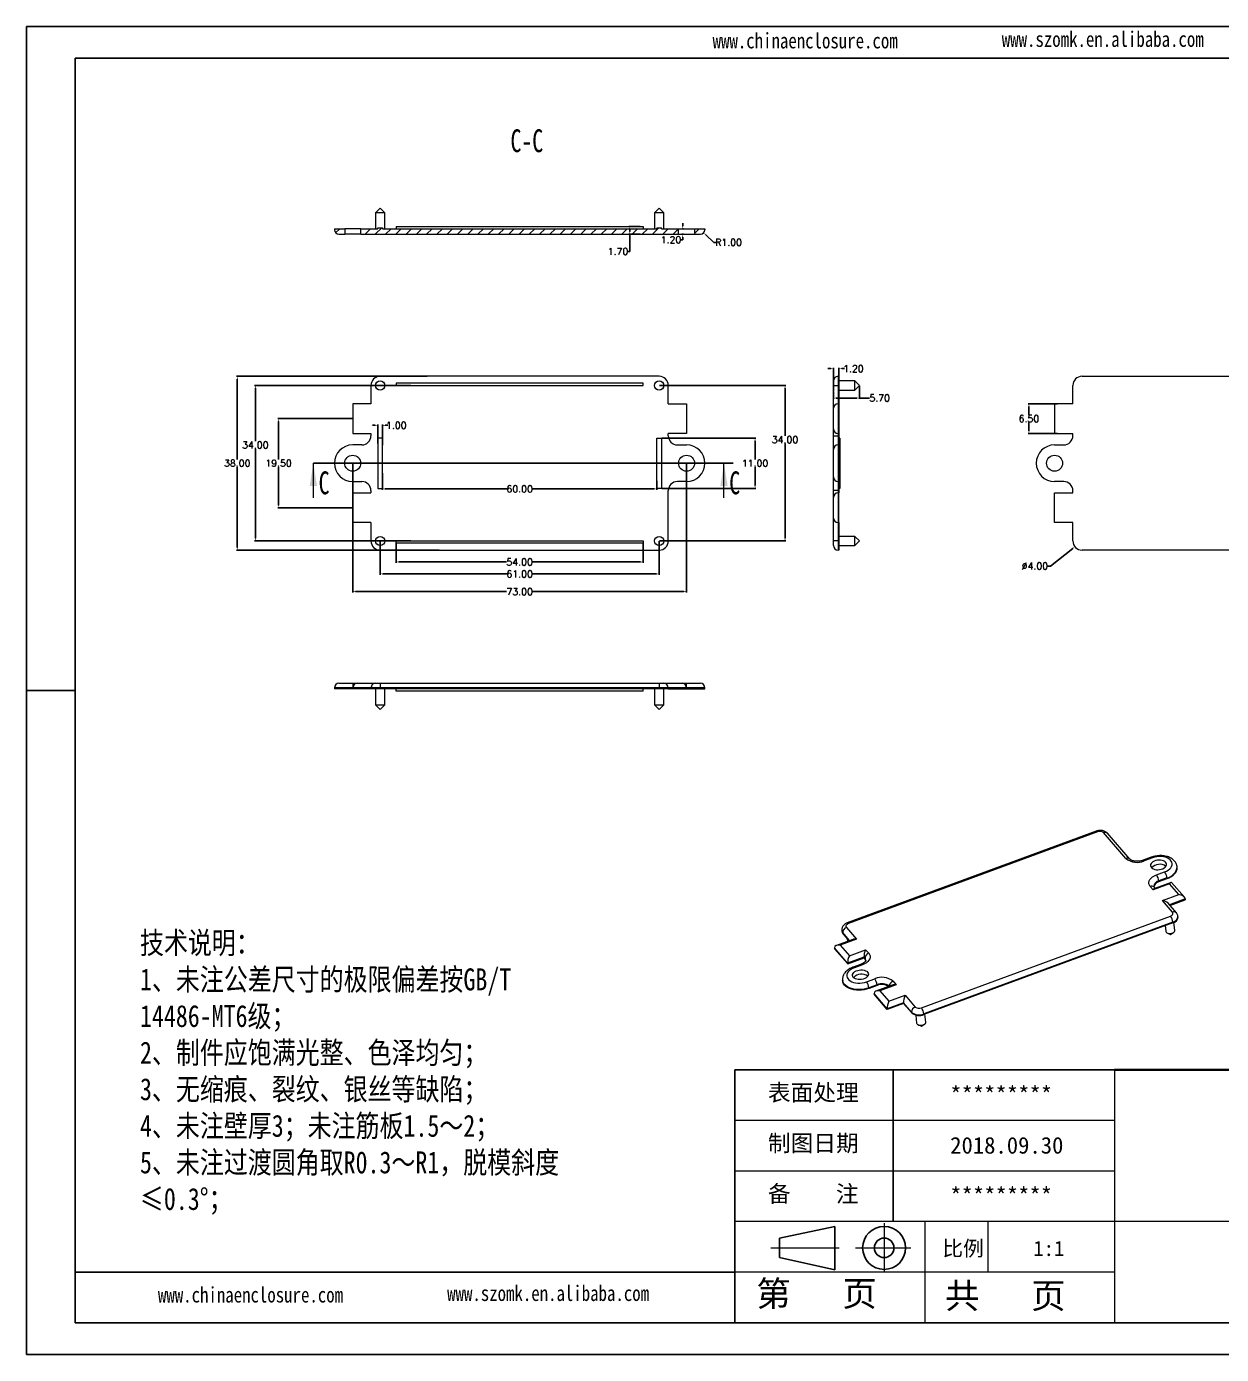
# Model space of a CAD drawing. Header units: inches. Extents: x 2300 to 3202, y 573 to 863.
# Drawn here: x 2791.4 to 3052.6, y 573 to 863.3 of the extents above; entities that cross this region are included whole.
import ezdxf

# ---------------------------------------------------------------- set-up
doc = ezdxf.new("R2010")
doc.units = ezdxf.units.IN
doc.linetypes.add('CENTER2', pattern=[28.575, 19.05, -3.175, 3.175, -3.175])
doc.layers.add('10', color=7, linetype='Continuous')
doc.layers.add('文字', color=81, linetype='Continuous')
for name, color, linetype, lineweight in [('粗实线', 7, 'Continuous', 30), ('细实线', 3, 'Continuous', 9), ('细点划线', 2, 'CENTER2', 9)]:
    doc.layers.add(name, color=color, linetype=linetype, lineweight=lineweight)
doc.styles.add('SLDTEXTSTYLE6', font='TXT', dxfattribs={"width": 0.7})
doc.styles.get("Standard").update_dxf_attribs({"font": 'txt', "bigfont": 'gbcbig.shx'})
doc.styles.add('宋体', font='', dxfattribs={"width": 0.8, "height": 3.5})
doc.styles.get('宋体').set_extended_font_data('SimSun')
doc.dimstyles.new('2', dxfattribs={"dimtxt": 1.5, "dimasz": 0.6, "dimexe": 0.18, "dimexo": 0.0625, "dimgap": 0.09, "dimtad": 0, "dimtih": 1, "dimtoh": 1, "dimzin": 0, "dimdsep": 46, "dimtxsty": 'Standard', "dimcen": 0, "dimadec": 0, "dimazin": 2, "dimtfac": 1, "dimtofl": 0, "dimtmove": 0, "dimatfit": 3, "dimfxl": 1, "dimtolj": 1, "dimtzin": 0, "dimarcsym": 0})

# ---------------------------------------------------------------- blocks, each defined once
blk = doc.blocks.new('*D328')
at = {"color": 0, "lineweight": -2, "transparency": 16777216}
for p, q in [((2872.19, 750.27), (2872.19, 746.06)), ((2926.19, 750.27), (2926.19, 746.06)), ((2872.79, 746.24), (2896.35, 746.24)), ((2925.59, 746.24), (2902.03, 746.24))]:
    blk.add_line(p, q, dxfattribs=at)
at = {"color": 0, "transparency": 16777216}
for points in [[(2872.79, 746.34), (2872.79, 746.14), (2872.19, 746.24)], [(2925.59, 746.34), (2925.59, 746.14), (2926.19, 746.24)]]:
    blk.add_solid(points, dxfattribs=at)
at = {"layer": 'Defpoints', "color": 0, "transparency": 16777216}
for p in [(2872.19, 750.34), (2926.19, 750.34), (2926.19, 746.24)]:
    blk.add_point(p, dxfattribs=at)
at = {"color": 0, "transparency": 16777216, "insert": (2899.19, 746.24), "char_height": 1.5, "attachment_point": 5}
blk.add_mtext('\\A1;54.00', dxfattribs=at)
blk = doc.blocks.new('*D329')
at = {"color": 0, "lineweight": -2, "transparency": 16777216}
for p, q in [((2868.69, 750.77), (2868.69, 743.45)), ((2929.69, 750.77), (2929.69, 743.45)), ((2869.29, 743.63), (2896.6, 743.63)), ((2929.09, 743.63), (2901.78, 743.63))]:
    blk.add_line(p, q, dxfattribs=at)
at = {"color": 0, "transparency": 16777216}
for points in [[(2869.29, 743.73), (2869.29, 743.53), (2868.69, 743.63)], [(2929.09, 743.73), (2929.09, 743.53), (2929.69, 743.63)]]:
    blk.add_solid(points, dxfattribs=at)
at = {"layer": 'Defpoints', "color": 0, "transparency": 16777216}
for p in [(2868.69, 750.84), (2929.69, 750.84), (2929.69, 743.63)]:
    blk.add_point(p, dxfattribs=at)
at = {"color": 0, "transparency": 16777216, "insert": (2899.19, 743.63), "char_height": 1.5, "attachment_point": 5}
blk.add_mtext('\\A1;61.00', dxfattribs=at)
blk = doc.blocks.new('*D330')
at = {"color": 0, "lineweight": -2, "transparency": 16777216}
for p, q in [((2869.19, 765.66), (2869.19, 762.04)), ((2929.19, 763.98), (2929.19, 762.04)), ((2869.79, 762.22), (2896.47, 762.22)), ((2928.59, 762.22), (2901.9, 762.22))]:
    blk.add_line(p, q, dxfattribs=at)
at = {"color": 0, "transparency": 16777216}
for points in [[(2869.79, 762.32), (2869.79, 762.12), (2869.19, 762.22)], [(2928.59, 762.32), (2928.59, 762.12), (2929.19, 762.22)]]:
    blk.add_solid(points, dxfattribs=at)
at = {"layer": 'Defpoints', "color": 0, "transparency": 16777216}
for p in [(2869.19, 765.73), (2929.19, 764.04), (2929.19, 762.22)]:
    blk.add_point(p, dxfattribs=at)
at = {"color": 0, "transparency": 16777216, "insert": (2899.19, 762.22), "char_height": 1.5, "attachment_point": 5}
blk.add_mtext('\\A1;60.00', dxfattribs=at)
blk = doc.blocks.new('*D331')
at = {"color": 0, "lineweight": -2, "transparency": 16777216}
for p, q in [((2867.59, 776.12), (2866.99, 776.12)), ((2868.19, 772.14), (2868.19, 776.3)), ((2869.19, 771.79), (2869.19, 776.3)), ((2869.79, 776.12), (2870.39, 776.12))]:
    blk.add_line(p, q, dxfattribs=at)
at = {"color": 0, "transparency": 16777216}
for points in [[(2867.59, 776.22), (2867.59, 776.02), (2868.19, 776.12)], [(2869.79, 776.22), (2869.79, 776.02), (2869.19, 776.12)]]:
    blk.add_solid(points, dxfattribs=at)
at = {"layer": 'Defpoints', "color": 0, "transparency": 16777216}
for p in [(2869.19, 776.12), (2868.19, 772.08), (2869.19, 771.73)]:
    blk.add_point(p, dxfattribs=at)
at = {"color": 0, "transparency": 16777216, "insert": (2872.23, 776.12), "char_height": 1.5, "attachment_point": 5}
blk.add_mtext('\\A1;1.00', dxfattribs=at)
blk = doc.blocks.new('*D332')
at = {"color": 0, "lineweight": -2, "transparency": 16777216}
for p, q in [((2862.69, 767.77), (2862.69, 739.57)), ((2935.69, 767.77), (2935.69, 739.57)), ((2863.29, 739.75), (2896.35, 739.75)), ((2935.09, 739.75), (2902.03, 739.75))]:
    blk.add_line(p, q, dxfattribs=at)
at = {"color": 0, "transparency": 16777216}
for points in [[(2863.29, 739.85), (2863.29, 739.65), (2862.69, 739.75)], [(2935.09, 739.85), (2935.09, 739.65), (2935.69, 739.75)]]:
    blk.add_solid(points, dxfattribs=at)
at = {"layer": 'Defpoints', "color": 0, "transparency": 16777216}
for p in [(2862.69, 767.84), (2935.69, 767.84), (2935.69, 739.75)]:
    blk.add_point(p, dxfattribs=at)
at = {"color": 0, "transparency": 16777216, "insert": (2899.19, 739.75), "char_height": 1.5, "attachment_point": 5}
blk.add_mtext('\\A1;73.00', dxfattribs=at)
blk = doc.blocks.new('*D333')
at = {"color": 0, "lineweight": -2, "transparency": 16777216}
for p, q in [((2930.25, 773.34), (2950.83, 773.34)), ((2950.65, 772.74), (2950.65, 768.68)), ((2950.65, 762.94), (2950.65, 767)), ((2930.25, 762.34), (2950.83, 762.34))]:
    blk.add_line(p, q, dxfattribs=at)
at = {"color": 0, "transparency": 16777216}
for points in [[(2950.55, 772.74), (2950.75, 772.74), (2950.65, 773.34)], [(2950.55, 762.94), (2950.75, 762.94), (2950.65, 762.34)]]:
    blk.add_solid(points, dxfattribs=at)
at = {"layer": 'Defpoints', "color": 0, "transparency": 16777216}
for p in [(2930.19, 773.34), (2950.65, 773.34), (2930.19, 762.34)]:
    blk.add_point(p, dxfattribs=at)
at = {"color": 0, "transparency": 16777216, "insert": (2950.65, 767.84), "char_height": 1.5, "attachment_point": 5}
blk.add_mtext('\\A1;11.00', dxfattribs=at)
blk = doc.blocks.new('*D334')
at = {"color": 0, "lineweight": -2, "transparency": 16777216}
for p, q in [((2929.75, 784.84), (2957.38, 784.84)), ((2957.2, 784.24), (2957.2, 773.81)), ((2957.2, 751.44), (2957.2, 772.13)), ((2929.75, 750.84), (2957.38, 750.84))]:
    blk.add_line(p, q, dxfattribs=at)
at = {"color": 0, "transparency": 16777216}
for points in [[(2957.1, 784.24), (2957.3, 784.24), (2957.2, 784.84)], [(2957.1, 751.44), (2957.3, 751.44), (2957.2, 750.84)]]:
    blk.add_solid(points, dxfattribs=at)
at = {"layer": 'Defpoints', "color": 0, "transparency": 16777216}
for p in [(2929.69, 784.84), (2957.2, 784.84), (2929.69, 750.84)]:
    blk.add_point(p, dxfattribs=at)
at = {"color": 0, "transparency": 16777216, "insert": (2957.2, 772.97), "char_height": 1.5, "attachment_point": 5}
blk.add_mtext('\\A1;34.00', dxfattribs=at)
blk = doc.blocks.new('*D335')
at = {"color": 0, "lineweight": -2, "transparency": 16777216}
for p, q in [((2862.63, 777.59), (2846.3, 777.59)), ((2846.48, 776.99), (2846.48, 768.68)), ((2846.48, 758.69), (2846.48, 767)), ((2862.63, 758.09), (2846.3, 758.09))]:
    blk.add_line(p, q, dxfattribs=at)
at = {"color": 0, "transparency": 16777216}
for points in [[(2846.38, 776.99), (2846.58, 776.99), (2846.48, 777.59)], [(2846.38, 758.69), (2846.58, 758.69), (2846.48, 758.09)]]:
    blk.add_solid(points, dxfattribs=at)
at = {"layer": 'Defpoints', "color": 0, "transparency": 16777216}
for p in [(2846.48, 777.59), (2862.69, 777.59), (2862.69, 758.09)]:
    blk.add_point(p, dxfattribs=at)
at = {"color": 0, "transparency": 16777216, "insert": (2846.48, 767.84), "char_height": 1.5, "attachment_point": 5}
blk.add_mtext('\\A1;19.50', dxfattribs=at)
blk = doc.blocks.new('*D336')
at = {"color": 0, "lineweight": -2, "transparency": 16777216}
for p, q in [((2875.39, 784.84), (2841.23, 784.84)), ((2841.41, 784.24), (2841.41, 772.65)), ((2841.41, 751.44), (2841.41, 770.97)), ((2875.39, 750.84), (2841.23, 750.84))]:
    blk.add_line(p, q, dxfattribs=at)
at = {"color": 0, "transparency": 16777216}
for points in [[(2841.31, 784.24), (2841.51, 784.24), (2841.41, 784.84)], [(2841.31, 751.44), (2841.51, 751.44), (2841.41, 750.84)]]:
    blk.add_solid(points, dxfattribs=at)
at = {"layer": 'Defpoints', "color": 0, "transparency": 16777216}
for p in [(2841.41, 784.84), (2875.45, 784.84), (2875.45, 750.84)]:
    blk.add_point(p, dxfattribs=at)
at = {"color": 0, "transparency": 16777216, "insert": (2841.41, 771.81), "char_height": 1.5, "attachment_point": 5}
blk.add_mtext('\\A1;34.00', dxfattribs=at)
blk = doc.blocks.new('*D337')
at = {"color": 0, "lineweight": -2, "transparency": 16777216}
for p, q in [((2878.98, 786.84), (2837.28, 786.84)), ((2837.46, 786.24), (2837.46, 768.68)), ((2837.46, 749.44), (2837.46, 767)), ((2881.56, 748.84), (2837.28, 748.84))]:
    blk.add_line(p, q, dxfattribs=at)
at = {"color": 0, "transparency": 16777216}
for points in [[(2837.36, 786.24), (2837.56, 786.24), (2837.46, 786.84)], [(2837.36, 749.44), (2837.56, 749.44), (2837.46, 748.84)]]:
    blk.add_solid(points, dxfattribs=at)
at = {"layer": 'Defpoints', "color": 0, "transparency": 16777216}
for p in [(2879.04, 786.84), (2837.46, 748.84), (2881.62, 748.84)]:
    blk.add_point(p, dxfattribs=at)
at = {"color": 0, "transparency": 16777216, "insert": (2837.46, 767.84), "char_height": 1.5, "attachment_point": 5}
blk.add_mtext('\\A1;38.00', dxfattribs=at)
blk = doc.blocks.new('*D341')
at = {"color": 0, "lineweight": -2, "transparency": 16777216}
for p, q in [((3016.78, 780.84), (3010.34, 780.84)), ((3010.52, 780.24), (3010.52, 778.43)), ((3010.52, 774.94), (3010.52, 776.75)), ((3016.78, 774.34), (3010.34, 774.34))]:
    blk.add_line(p, q, dxfattribs=at)
at = {"color": 0, "transparency": 16777216}
for points in [[(3010.42, 780.24), (3010.62, 780.24), (3010.52, 780.84)], [(3010.42, 774.94), (3010.62, 774.94), (3010.52, 774.34)]]:
    blk.add_solid(points, dxfattribs=at)
at = {"layer": 'Defpoints', "color": 0, "transparency": 16777216}
for p in [(3010.52, 780.84), (3016.84, 780.84), (3016.84, 774.34)]:
    blk.add_point(p, dxfattribs=at)
at = {"color": 0, "transparency": 16777216, "insert": (3010.52, 777.59), "char_height": 1.5, "attachment_point": 5}
blk.add_mtext('\\A1;6.50', dxfattribs=at)
blk = doc.blocks.new('*D342')
at = {"color": 0, "lineweight": -2, "transparency": 16777216}
for p, q in [((3015.26, 745.35), (3020.1, 749.21)), ((3014.66, 745.35), (3015.26, 745.35))]:
    blk.add_line(p, q, dxfattribs=at)
at = {"color": 0, "transparency": 16777216}
blk.add_solid([(3020.03, 749.29), (3020.16, 749.13), (3020.56, 749.59)], dxfattribs=at)
at = {"layer": 'Defpoints', "color": 0, "transparency": 16777216}
for p in [(3023.69, 752.08), (3020.56, 749.59)]:
    blk.add_point(p, dxfattribs=at)
at = {"color": 0, "transparency": 16777216, "insert": (3011.82, 745.35), "char_height": 1.5, "attachment_point": 5}
blk.add_mtext('\\A1;∅4.00', dxfattribs=at)
blk = doc.blocks.new('*D343')
at = {"color": 0, "lineweight": -2, "transparency": 16777216}
for p, q in [((2967.19, 788.53), (2966.59, 788.53)), ((2967.79, 783.65), (2967.79, 788.71)), ((2968.99, 785.45), (2968.99, 788.71)), ((2969.59, 788.53), (2970.19, 788.53))]:
    blk.add_line(p, q, dxfattribs=at)
at = {"color": 0, "transparency": 16777216}
for points in [[(2967.19, 788.63), (2967.19, 788.43), (2967.79, 788.53)], [(2969.59, 788.63), (2969.59, 788.43), (2968.99, 788.53)]]:
    blk.add_solid(points, dxfattribs=at)
at = {"layer": 'Defpoints', "color": 0, "transparency": 16777216}
for p in [(2968.99, 788.53), (2968.99, 785.38), (2967.79, 783.59)]:
    blk.add_point(p, dxfattribs=at)
at = {"color": 0, "transparency": 16777216, "insert": (2972.15, 788.53), "char_height": 1.5, "attachment_point": 5}
blk.add_mtext('\\A1;1.20', dxfattribs=at)
blk = doc.blocks.new('*D344')
at = {"color": 0, "lineweight": -2, "transparency": 16777216}
for p, q in [((2973.49, 784.77), (2973.49, 781.9)), ((2967.79, 783.53), (2967.79, 781.9)), ((2968.39, 782.08), (2972.89, 782.08)), ((2973.49, 782.08), (2975.69, 782.08))]:
    blk.add_line(p, q, dxfattribs=at)
at = {"color": 0, "transparency": 16777216}
for points in [[(2968.39, 782.18), (2968.39, 781.98), (2967.79, 782.08)], [(2972.89, 782.18), (2972.89, 781.98), (2973.49, 782.08)]]:
    blk.add_solid(points, dxfattribs=at)
at = {"layer": 'Defpoints', "color": 0, "transparency": 16777216}
for p in [(2973.49, 784.84), (2967.79, 783.59), (2973.49, 782.08)]:
    blk.add_point(p, dxfattribs=at)
at = {"color": 0, "transparency": 16777216, "insert": (2977.9, 782.08), "char_height": 1.5, "attachment_point": 5}
blk.add_mtext('\\A1;5.70', dxfattribs=at)
blk = doc.blocks.new('*D345')
at = {"color": 0, "lineweight": -2, "transparency": 16777216}
for p, q in [((2925.51, 819.59), (2923.08, 819.59)), ((2923.26, 818.99), (2923.26, 818.49)), ((2925.51, 817.89), (2923.08, 817.89)), ((2923.26, 817.89), (2923.26, 814.14)), ((2923.26, 814.14), (2922.66, 814.14))]:
    blk.add_line(p, q, dxfattribs=at)
at = {"color": 0, "transparency": 16777216}
for points in [[(2923.16, 818.99), (2923.36, 818.99), (2923.26, 819.59)], [(2923.16, 818.49), (2923.36, 818.49), (2923.26, 817.89)]]:
    blk.add_solid(points, dxfattribs=at)
at = {"layer": 'Defpoints', "color": 0, "transparency": 16777216}
for p in [(2923.26, 819.59), (2925.57, 819.59), (2925.57, 817.89)]:
    blk.add_point(p, dxfattribs=at)
at = {"color": 0, "transparency": 16777216, "insert": (2920.7, 814.14), "char_height": 1.5, "attachment_point": 5}
blk.add_mtext('\\A1;1.70', dxfattribs=at)
blk = doc.blocks.new('*D346')
at = {"color": 0, "lineweight": -2, "transparency": 16777216}
for p, q in [((2934.77, 819.09), (2935.02, 819.09)), ((2934.84, 819.69), (2934.84, 820.29)), ((2934.84, 816.69), (2934.24, 816.69)), ((2934.61, 817.89), (2935.02, 817.89)), ((2934.84, 817.29), (2934.84, 816.69))]:
    blk.add_line(p, q, dxfattribs=at)
at = {"color": 0, "transparency": 16777216}
for points in [[(2934.74, 819.69), (2934.94, 819.69), (2934.84, 819.09)], [(2934.74, 817.29), (2934.94, 817.29), (2934.84, 817.89)]]:
    blk.add_solid(points, dxfattribs=at)
at = {"layer": 'Defpoints', "color": 0, "transparency": 16777216}
for p in [(2934.71, 819.09), (2934.55, 817.89), (2934.84, 817.89)]:
    blk.add_point(p, dxfattribs=at)
at = {"color": 0, "transparency": 16777216, "insert": (2932.28, 816.69), "char_height": 1.5, "attachment_point": 5}
blk.add_mtext('\\A1;1.20', dxfattribs=at)
blk = doc.blocks.new('*D347')
at = {"color": 0, "lineweight": -2, "transparency": 16777216}
for p, q in [((2941.67, 816.13), (2939.86, 817.8)), ((2942.27, 816.13), (2941.67, 816.13))]:
    blk.add_line(p, q, dxfattribs=at)
at = {"color": 0, "transparency": 16777216}
blk.add_solid([(2939.93, 817.87), (2939.8, 817.73), (2939.42, 818.21)], dxfattribs=at)
at = {"layer": 'Defpoints', "color": 0, "transparency": 16777216}
for p in [(2938.69, 818.89), (2939.42, 818.21)]:
    blk.add_point(p, dxfattribs=at)
at = {"color": 0, "transparency": 16777216, "insert": (2944.86, 816.13), "char_height": 1.5, "attachment_point": 5}
blk.add_mtext('\\A1;R1.00', dxfattribs=at)

msp = doc.modelspace()

# ---------------------------------------------------------------- hatches: boundary and pattern name
at = {"linetype": 'Continuous', "lineweight": 0}
h = msp.add_hatch(dxfattribs=at)
h.set_pattern_fill('ANSI31', color=4, scale=0.5, style=0)
edge = h.paths.add_edge_path(flags=0)
edge.add_line((2860.939, 817.885), (2860.939, 819.085))
edge.add_line((2860.939, 819.085), (2858.689, 819.085))
edge.add_line((2858.689, 819.085), (2858.689, 818.885))
edge.add_arc((2859.689, 818.885), 1, 180, 270)
edge.add_line((2859.689, 817.885), (2860.939, 817.885))
h = msp.add_hatch(dxfattribs=at)
h.set_pattern_fill('ANSI31', color=4, scale=0.5, style=0)
h.paths.add_polyline_path([(2869.189, 819.085), (2869.189, 819.285), (2868.189, 819.285), (2868.189, 819.085), (2864.439, 819.085), (2864.439, 817.885), (2933.939, 817.885), (2933.939, 819.085), (2930.189, 819.085), (2930.189, 819.285), (2929.189, 819.285), (2929.189, 819.085)], flags=0)
h = msp.add_hatch(dxfattribs=at)
h.set_pattern_fill('ANSI31', color=4, scale=0.5, style=0)
edge = h.paths.add_edge_path(flags=0)
edge.add_line((2939.689, 819.085), (2937.439, 819.085))
edge.add_line((2937.439, 819.085), (2937.439, 817.885))
edge.add_line((2937.439, 817.885), (2938.689, 817.885))
edge.add_arc((2938.689, 818.885), 1, 270, 360)
edge.add_line((2939.689, 818.885), (2939.689, 819.085))

# ---------------------------------------------------------------- linework, layer by layer
for p, q in [((2791.397, 863.315), (3202.047, 863.315)), ((2791.397, 863.315), (2791.397, 572.957)), ((2802.023, 856.402), (3195.134, 856.402)), ((2802.023, 856.402), (2802.023, 579.87)), ((2802.023, 718.136), (2791.397, 718.136)), ((2791.397, 707.382), (2791.397, 572.957)), ((2946.255, 579.87), (2946.255, 635.176)), ((3029.215, 635.176), (2946.255, 635.176)), ((2980.822, 601.993), (2980.822, 635.176)), ((2946.255, 590.931), (2802.023, 590.931)), ((2802.023, 579.87), (3195.134, 579.87)), ((2791.397, 572.957), (3202.047, 572.957)), ((2791.397, 572.957), (2981.513, 572.957))]:
    msp.add_line(p, q)
at = {"color": 7, "linetype": 'Continuous', "lineweight": 15}
for p, q in [((2868.689, 823.585), (2867.689, 822.585)), ((2867.689, 822.585), (2867.689, 819.085)), ((2869.689, 822.585), (2867.689, 822.585)), ((2869.689, 822.585), (2868.689, 823.585)), ((2869.689, 819.085), (2869.689, 822.585)), ((2929.689, 823.585), (2928.689, 822.585)), ((2928.689, 822.585), (2928.689, 819.085)), ((2930.689, 822.585), (2928.689, 822.585)), ((2930.689, 822.585), (2929.689, 823.585)), ((2930.689, 819.085), (2930.689, 822.585)), ((2858.689, 819.085), (2858.689, 818.885)), ((2858.689, 819.085), (2860.939, 819.085)), ((2860.939, 819.085), (2860.939, 817.885)), ((2864.439, 819.085), (2860.939, 819.085)), ((2864.439, 817.885), (2864.439, 819.085)), ((2864.439, 819.085), (2868.189, 819.085)), ((2868.189, 819.085), (2868.189, 819.285)), ((2868.189, 819.285), (2869.189, 819.285)), ((2869.189, 819.285), (2869.189, 819.085)), ((2869.189, 819.085), (2929.189, 819.085)), ((2872.189, 819.585), (2926.189, 819.585)), ((2872.189, 819.585), (2872.189, 819.085)), ((2926.189, 819.585), (2926.189, 819.085)), ((2929.189, 819.285), (2929.189, 819.085)), ((2929.189, 819.285), (2930.189, 819.285)), ((2930.189, 819.085), (2930.189, 819.285)), ((2930.189, 819.085), (2933.939, 819.085)), ((2933.939, 817.885), (2933.939, 819.085)), ((2933.939, 819.085), (2937.439, 819.085)), ((2937.439, 819.085), (2937.439, 817.885)), ((2937.439, 819.085), (2939.689, 819.085)), ((2939.689, 819.085), (2939.689, 818.885)), ((2859.689, 817.885), (2860.939, 817.885)), ((2864.439, 817.885), (2860.939, 817.885)), ((2864.439, 817.885), (2933.939, 817.885)), ((2933.939, 817.885), (2937.439, 817.885)), ((2937.439, 817.885), (2938.689, 817.885)), ((2866.689, 784.836), (2866.689, 780.836)), ((2929.689, 786.836), (2868.689, 786.836)), ((2926.189, 785.336), (2872.189, 785.336)), ((2872.189, 785.336), (2872.189, 784.836)), ((2872.189, 784.836), (2926.189, 784.836)), ((2926.189, 784.836), (2926.189, 785.336)), ((2931.689, 780.836), (2931.689, 784.836)), ((2967.788, 784.836), (2967.788, 785.836)), ((2967.788, 784.836), (2968.788, 784.836)), ((2967.788, 779.836), (2967.788, 784.836)), ((2968.788, 786.836), (2968.788, 784.836)), ((2968.788, 786.836), (2968.988, 786.836)), ((2968.788, 784.836), (2968.788, 780.836)), ((2968.988, 784.836), (2968.788, 784.836)), ((2968.988, 786.836), (2968.988, 784.836)), ((2972.488, 785.836), (2968.988, 785.836)), ((2968.988, 784.836), (2968.988, 780.836)), ((2973.488, 784.836), (2972.488, 785.836)), ((2972.488, 783.836), (2972.488, 785.836)), ((2972.488, 783.836), (2973.488, 784.836)), ((3020.126, 780.836), (3020.126, 784.836)), ((3022.126, 786.836), (3083.126, 786.836)), ((2968.988, 783.836), (2972.488, 783.836)), ((2862.689, 780.836), (2862.689, 774.336)), ((2866.689, 780.836), (2862.689, 780.836)), ((2931.689, 780.836), (2935.689, 780.836)), ((2935.689, 780.836), (2935.689, 774.336)), ((2967.788, 775.336), (2967.788, 779.836)), ((2968.788, 780.836), (2968.788, 774.336)), ((2968.788, 780.836), (2968.988, 780.836)), ((2968.988, 780.836), (2968.988, 774.336)), ((3020.126, 780.836), (3016.126, 780.836)), ((3016.126, 780.836), (3016.126, 774.336)), ((2967.788, 773.836), (2967.788, 775.336)), ((2862.689, 774.336), (2866.689, 774.336)), ((2866.689, 774.336), (2866.689, 773.836)), ((2868.189, 773.336), (2868.189, 762.336)), ((2869.189, 773.336), (2868.189, 773.336)), ((2869.189, 762.336), (2869.189, 773.336)), ((2929.189, 762.336), (2929.189, 773.336)), ((2929.189, 773.336), (2930.189, 773.336)), ((2930.189, 773.336), (2930.189, 762.336)), ((2935.689, 774.336), (2931.689, 774.336)), ((2931.689, 773.836), (2931.689, 774.336)), ((2967.788, 773.836), (2968.788, 773.836)), ((2967.788, 770.836), (2967.788, 773.836)), ((2968.788, 774.336), (2968.988, 774.336)), ((2968.788, 774.336), (2968.788, 773.836)), ((2968.788, 773.836), (2968.788, 771.836)), ((2968.788, 773.836), (2968.988, 773.836)), ((2968.988, 774.336), (2968.988, 773.836)), ((2968.988, 773.836), (2968.988, 771.836)), ((2969.188, 773.336), (2968.988, 773.336)), ((2969.188, 773.336), (2969.188, 762.336)), ((3016.126, 774.336), (3020.126, 774.336)), ((3020.126, 773.836), (3020.126, 774.336)), ((2864.689, 771.836), (2862.689, 771.836)), ((2933.689, 771.836), (2935.689, 771.836)), ((2967.788, 764.836), (2967.788, 770.836)), ((2968.788, 771.836), (2968.788, 763.836)), ((2968.788, 771.836), (2968.988, 771.836)), ((2968.988, 771.836), (2968.988, 763.836)), ((3016.126, 771.836), (3018.126, 771.836)), ((2862.689, 763.836), (2864.689, 763.836)), ((2935.689, 763.836), (2933.689, 763.836)), ((2967.788, 761.836), (2967.788, 764.836)), ((2968.788, 763.836), (2968.988, 763.836)), ((2968.788, 763.836), (2968.788, 761.836)), ((2968.988, 763.836), (2968.988, 761.836)), ((3018.126, 763.836), (3016.126, 763.836)), ((2862.689, 754.836), (2862.689, 761.336)), ((2862.689, 761.336), (2866.689, 761.336)), ((2866.689, 761.836), (2866.689, 761.336)), ((2868.189, 762.336), (2869.189, 762.336)), ((2930.189, 762.336), (2929.189, 762.336)), ((2931.689, 750.836), (2931.689, 761.836)), ((2968.788, 761.836), (2967.788, 761.836)), ((2967.788, 760.336), (2967.788, 761.836)), ((2968.988, 761.836), (2968.788, 761.836)), ((2968.788, 761.836), (2968.788, 761.336)), ((2968.788, 761.336), (2968.788, 754.836)), ((2968.788, 761.336), (2968.988, 761.336)), ((2969.188, 762.336), (2968.988, 762.336)), ((2968.988, 761.836), (2968.988, 761.336)), ((2968.988, 754.836), (2968.988, 761.336)), ((3016.126, 761.336), (3020.126, 761.336)), ((3016.126, 754.836), (3016.126, 761.336)), ((3020.126, 761.336), (3020.126, 761.836)), ((2967.788, 755.836), (2967.788, 760.336)), ((2967.788, 750.836), (2967.788, 755.836)), ((2866.689, 754.836), (2862.689, 754.836)), ((2866.689, 754.836), (2866.689, 750.836)), ((2968.788, 754.836), (2968.988, 754.836)), ((2968.788, 754.836), (2968.788, 750.836)), ((2968.988, 754.836), (2968.988, 750.836)), ((3020.126, 754.836), (3016.126, 754.836)), ((3020.126, 750.836), (3020.126, 754.836)), ((2872.189, 750.336), (2872.189, 750.836)), ((2872.189, 750.836), (2926.189, 750.836)), ((2926.189, 750.336), (2872.189, 750.336)), ((2926.189, 750.836), (2926.189, 750.336)), ((2968.788, 750.836), (2967.788, 750.836)), ((2967.788, 749.836), (2967.788, 750.836)), ((2968.788, 750.836), (2968.788, 748.836)), ((2968.788, 750.836), (2968.988, 750.836)), ((2972.488, 751.836), (2968.988, 751.836)), ((2968.988, 750.836), (2968.988, 748.836)), ((2968.988, 749.836), (2972.488, 749.836)), ((2973.488, 750.836), (2972.488, 751.836)), ((2972.488, 749.836), (2972.488, 751.836)), ((2972.488, 749.836), (2973.488, 750.836)), ((2868.689, 748.836), (2929.689, 748.836)), ((2968.988, 748.836), (2968.788, 748.836)), ((3083.126, 748.836), (3022.126, 748.836)), ((2858.689, 718.713), (2858.689, 718.513)), ((2862.689, 718.513), (2858.689, 718.513)), ((2859.689, 719.713), (2862.689, 719.713)), ((2862.689, 719.713), (2862.689, 718.713)), ((2862.689, 719.713), (2863.689, 719.713)), ((2862.689, 718.713), (2862.689, 718.513)), ((2866.689, 718.713), (2862.689, 718.713)), ((2866.689, 718.513), (2862.689, 718.513)), ((2863.689, 719.713), (2867.689, 719.713)), ((2868.689, 718.713), (2866.689, 718.713)), ((2866.689, 718.513), (2866.689, 718.713)), ((2868.689, 718.513), (2866.689, 718.513)), ((2867.689, 719.713), (2868.689, 719.713)), ((2867.689, 718.513), (2867.689, 715.013)), ((2868.689, 719.713), (2929.689, 719.713)), ((2868.689, 719.713), (2868.689, 718.713)), ((2929.689, 718.713), (2868.689, 718.713)), ((2868.689, 718.713), (2868.689, 718.513)), ((2929.689, 718.513), (2868.689, 718.513)), ((2869.689, 715.013), (2869.689, 718.513)), ((2872.189, 718.013), (2872.189, 718.513)), ((2926.189, 718.013), (2872.189, 718.013)), ((2926.189, 718.013), (2926.189, 718.513)), ((2928.689, 718.513), (2928.689, 715.013)), ((2929.689, 719.713), (2929.689, 718.713)), ((2929.689, 719.713), (2930.689, 719.713)), ((2931.689, 718.713), (2929.689, 718.713)), ((2929.689, 718.513), (2929.689, 718.713)), ((2931.689, 718.513), (2929.689, 718.513)), ((2930.689, 719.713), (2934.689, 719.713)), ((2930.689, 715.013), (2930.689, 718.513)), ((2931.689, 718.713), (2931.689, 718.513)), ((2935.689, 718.713), (2931.689, 718.713)), ((2931.689, 718.513), (2935.689, 718.513)), ((2934.689, 719.713), (2935.689, 719.713)), ((2935.689, 718.713), (2935.689, 719.713)), ((2935.689, 719.713), (2938.689, 719.713)), ((2935.689, 718.713), (2935.689, 718.513)), ((2935.689, 718.513), (2939.689, 718.513)), ((2939.689, 718.513), (2939.689, 718.713)), ((2867.689, 715.013), (2868.689, 714.013)), ((2867.689, 715.013), (2869.689, 715.013)), ((2868.689, 714.013), (2869.689, 715.013)), ((2928.689, 715.013), (2929.689, 714.013)), ((2928.689, 715.013), (2930.689, 715.013)), ((2929.689, 714.013), (2930.689, 715.013)), ((3025.257, 687.379), (2970.812, 667.312)), ((3025.519, 687.235), (2971.073, 667.167)), ((3031.727, 681.423), (3026.854, 687.052)), ((3032.567, 681.284), (3027.694, 686.913)), ((3037.257, 681.677), (3035.472, 681.019)), ((3037.519, 681.533), (3035.734, 680.875)), ((3042.927, 679.468), (3042.91, 679.627)), ((3038.392, 677.805), (3040.177, 678.462)), ((3040.704, 677.157), (3038.919, 676.499)), ((3038.936, 676.34), (3040.721, 676.998)), ((3040.704, 677.157), (3040.721, 676.998)), ((3037.707, 674.515), (3037.043, 675.282)), ((3041.278, 675.831), (3037.707, 674.515)), ((3038.095, 674.899), (3037.883, 675.143)), ((3041.581, 676.184), (3038.011, 674.868)), ((3038.919, 676.499), (3038.936, 676.34)), ((3043.271, 673.528), (3041.278, 675.831)), ((3044.506, 672.933), (3041.724, 676.147)), ((3039.701, 672.212), (3043.271, 673.528)), ((3041.916, 669.654), (3039.701, 672.212)), ((3042.756, 669.514), (3040.936, 671.618)), ((3041.339, 671.151), (3044.708, 672.393)), ((3044.691, 672.552), (3044.708, 672.393)), ((2987.021, 648.745), (3041.466, 668.813)), ((3043.113, 668.584), (3043.096, 668.742)), ((2969.612, 665.65), (2969.628, 665.491)), ((2969.815, 665.204), (2969.832, 665.045)), ((2971.239, 663.419), (2969.832, 665.045)), ((2970.624, 666.326), (2972.838, 663.768)), ((3041.994, 667.507), (2987.548, 647.44)), ((3042.011, 667.349), (2987.565, 647.281)), ((3040.295, 666.716), (3040.425, 665.489)), ((3040.816, 665.073), (3041.504, 664.801)), ((3041.504, 664.801), (3042.12, 665.211)), ((3042.011, 667.349), (3041.994, 667.507)), ((3042.414, 665.7), (3042.229, 667.44)), ((2972.012, 663.704), (2968.442, 662.388)), ((2972.838, 663.768), (2969.268, 662.452)), ((2969.268, 662.452), (2971.262, 660.149)), ((2970.8, 663.926), (2970.869, 663.283)), ((2970.897, 658.515), (2968.017, 661.841)), ((2968.017, 661.841), (2968.034, 661.682)), ((2968.034, 661.682), (2970.913, 658.356)), ((2974.467, 659.831), (2970.897, 658.515)), ((2970.913, 658.356), (2974.484, 659.672)), ((2971.262, 660.149), (2974.832, 661.465)), ((2974.467, 659.831), (2974.484, 659.672)), ((2974.688, 659.575), (2974.467, 659.831)), ((2974.705, 659.416), (2974.484, 659.672)), ((2974.705, 659.416), (2974.688, 659.575)), ((2974.832, 661.465), (2975.496, 660.697)), ((2970.897, 658.515), (2970.913, 658.356)), ((2973.886, 658.32), (2972.101, 657.662)), ((2974.148, 658.175), (2972.363, 657.517)), ((2969.798, 654.766), (2969.815, 654.607)), ((2975.021, 654.447), (2976.806, 655.105)), ((2977.333, 653.8), (2975.548, 653.142)), ((2977.35, 653.641), (2975.565, 652.983)), ((2980.65, 653.725), (2977.08, 652.41)), ((2977.35, 653.641), (2977.333, 653.8)), ((2981.477, 653.789), (2977.907, 652.473)), ((2980.812, 654.557), (2981.477, 653.789)), ((2975.548, 653.142), (2975.565, 652.983)), ((2979.535, 648.536), (2976.655, 651.862)), ((2976.655, 651.862), (2976.672, 651.704)), ((2979.552, 648.377), (2976.672, 651.704)), ((2977.907, 652.473), (2979.9, 650.171)), ((2979.9, 650.171), (2983.47, 651.486)), ((2983.47, 651.486), (2985.685, 648.928)), ((2983.105, 649.852), (2979.535, 648.536)), ((2979.535, 648.536), (2979.552, 648.377)), ((2983.122, 649.693), (2979.552, 648.377)), ((2984.877, 647.805), (2983.105, 649.852)), ((2983.105, 649.852), (2983.122, 649.693)), ((2984.894, 647.647), (2983.122, 649.693)), ((2984.894, 647.647), (2984.877, 647.805)), ((2985.795, 647.161), (2985.98, 645.421)), ((2986.37, 645.005), (2987.059, 644.733)), ((2987.059, 644.733), (2987.675, 645.144)), ((2987.548, 647.44), (2987.565, 647.281)), ((2987.969, 645.632), (2987.785, 647.362))]:
    msp.add_line(p, q, dxfattribs=at)
at = {"color": 1}
msp.add_line((2854.09, 767.836), (2945.859, 767.836), dxfattribs=at)
at = {"color": 7, "linetype": 'Continuous', "lineweight": 0}
for p, q in [((2854.09, 760.236), (2854.09, 767.836)), ((2943.859, 760.236), (2943.859, 767.836))]:
    msp.add_line(p, q, dxfattribs=at)
at = {"color": 8, "linetype": 'Continuous', "lineweight": 15}
for p, q in [((2862.689, 718.713), (2858.689, 718.713)), ((2939.689, 718.713), (2935.689, 718.713)), ((3044.691, 672.552), (3041.231, 671.276)), ((2971.331, 663.453), (2969.815, 665.204))]:
    msp.add_line(p, q, dxfattribs=at)
at = {"color": 8, "linetype": 'Continuous', "lineweight": 15, "flags": 128}
for points in [[(3025.257, 687.379), (3025.287, 687.385), (3025.355, 687.37), (3025.434, 687.319), (3025.519, 687.235)], [(3035.472, 681.02), (3035.502, 681.025), (3035.571, 681.01), (3035.649, 680.959), (3035.734, 680.875)], [(3037.257, 681.677), (3037.287, 681.683), (3037.356, 681.668), (3037.434, 681.617), (3037.519, 681.533)], [(2970.811, 667.311), (2970.841, 667.317), (2970.91, 667.302), (2970.988, 667.252), (2971.073, 667.167)], [(2972.363, 657.517), (2972.278, 657.602), (2972.2, 657.653), (2972.131, 657.668), (2972.101, 657.662)], [(2974.148, 658.175), (2974.063, 658.26), (2973.985, 658.311), (2973.916, 658.326), (2973.886, 658.32)], [(2975.548, 653.142), (2975.022, 652.975), (2974.47, 652.854), (2973.905, 652.78), (2973.337, 652.755), (2972.777, 652.78), (2972.238, 652.854), (2971.731, 652.975), (2971.265, 653.141), (2970.85, 653.349), (2970.494, 653.595), (2970.206, 653.873), (2969.99, 654.177), (2969.851, 654.503), (2969.799, 654.761)]]:
    msp.add_lwpolyline(points, dxfattribs=at)
at = {"color": 7, "linetype": 'Continuous', "lineweight": 15, "flags": 128}
for points in [[(3037.286, 679.422), (3037.481, 679.248), (3037.736, 679.107), (3038.04, 679.006), (3038.379, 678.947), (3038.738, 678.934), (3039.102, 678.968), (3039.455, 679.047), (3039.782, 679.167), (3040.068, 679.324), (3040.3, 679.51), (3040.469, 679.717), (3040.567, 679.937), (3040.59, 680.159), (3040.537, 680.375), (3040.41, 680.573), (3040.214, 680.747), (3039.959, 680.888), (3039.656, 680.99), (3039.317, 681.048), (3038.957, 681.061), (3038.593, 681.027), (3038.24, 680.948), (3037.913, 680.828), (3037.628, 680.671), (3037.395, 680.485), (3037.226, 680.278), (3037.128, 680.058), (3037.105, 679.836), (3037.159, 679.621), (3037.286, 679.422)], [(3040.177, 678.462), (3040.599, 678.646), (3040.974, 678.866), (3041.291, 679.117), (3041.541, 679.392), (3041.718, 679.684), (3041.816, 679.984), (3041.834, 680.285), (3041.77, 680.578), (3041.626, 680.854), (3041.406, 681.108), (3041.117, 681.331), (3040.766, 681.518), (3040.362, 681.664), (3039.918, 681.763), (3039.444, 681.815), (3038.953, 681.817), (3038.46, 681.77), (3037.978, 681.674), (3037.519, 681.533)], [(3040.721, 676.998), (3041.211, 677.206), (3041.655, 677.452), (3042.044, 677.73), (3042.37, 678.035), (3042.626, 678.36), (3042.807, 678.699), (3042.91, 679.046), (3042.933, 679.392), (3042.927, 679.468)], [(3037.043, 675.282), (3036.853, 675.564), (3036.75, 675.867), (3036.737, 676.182), (3036.815, 676.5), (3036.981, 676.811), (3037.231, 677.105), (3037.556, 677.374), (3037.947, 677.61), (3038.392, 677.805)], [(3041.466, 668.813), (3041.632, 668.887), (3041.774, 668.978), (3041.888, 669.082), (3041.968, 669.195), (3042.012, 669.314), (3042.017, 669.433), (3041.985, 669.547), (3041.916, 669.654)], [(2971.073, 667.167), (2970.907, 667.093), (2970.765, 667.002), (2970.652, 666.898), (2970.572, 666.784), (2970.528, 666.666), (2970.522, 666.547), (2970.554, 666.432), (2970.624, 666.326)], [(3040.425, 665.489), (3040.439, 665.423), (3040.527, 665.265), (3040.688, 665.135), (3040.908, 665.041), (3041.17, 664.992), (3041.452, 664.992), (3041.731, 665.041), (3041.985, 665.135), (3042.193, 665.266), (3042.339, 665.423), (3042.41, 665.594), (3042.414, 665.7)], [(2975.496, 660.697), (2975.687, 660.416), (2975.79, 660.113), (2975.802, 659.798), (2975.724, 659.48), (2975.558, 659.169), (2975.309, 658.874), (2974.983, 658.605), (2974.593, 658.37), (2974.148, 658.175)], [(2974.896, 659.048), (2974.844, 659.204), (2974.705, 659.416)], [(2972.363, 657.517), (2971.94, 657.334), (2971.565, 657.114), (2971.248, 656.863), (2970.998, 656.587), (2970.822, 656.296), (2970.723, 655.996), (2970.706, 655.695), (2970.77, 655.402), (2970.913, 655.125), (2971.133, 654.872), (2971.422, 654.649), (2971.773, 654.462), (2972.177, 654.316), (2972.622, 654.216), (2973.096, 654.165), (2973.586, 654.162), (2974.079, 654.21), (2974.562, 654.306), (2975.021, 654.447)], [(2975.254, 656.558), (2975.381, 656.359), (2975.434, 656.144), (2975.411, 655.922), (2975.313, 655.702), (2975.144, 655.495), (2974.912, 655.308), (2974.626, 655.152), (2974.299, 655.031), (2973.946, 654.953), (2973.582, 654.919), (2973.223, 654.931), (2972.884, 654.99), (2972.58, 655.092), (2972.325, 655.233), (2972.13, 655.406), (2972.003, 655.605), (2971.949, 655.82), (2971.972, 656.043), (2972.07, 656.262), (2972.239, 656.47), (2972.472, 656.656), (2972.757, 656.813), (2973.084, 656.933), (2973.437, 657.012), (2973.801, 657.046), (2974.161, 657.033), (2974.5, 656.974), (2974.803, 656.872), (2975.058, 656.732), (2975.254, 656.558)], [(2975.565, 652.983), (2975.039, 652.816), (2974.487, 652.695), (2973.922, 652.621), (2973.353, 652.596), (2972.794, 652.621), (2972.255, 652.695), (2971.747, 652.816), (2971.281, 652.982), (2970.867, 653.19), (2970.511, 653.436), (2970.223, 653.714), (2970.007, 654.019), (2969.868, 654.344), (2969.815, 654.607)], [(2985.98, 645.421), (2985.993, 645.355), (2986.082, 645.198), (2986.243, 645.067), (2986.463, 644.973), (2986.725, 644.924), (2987.006, 644.924), (2987.286, 644.973), (2987.54, 645.067), (2987.748, 645.198), (2987.894, 645.355), (2987.965, 645.527), (2987.969, 645.632)]]:
    msp.add_lwpolyline(points, dxfattribs=at)
at = {"color": 7, "linetype": 'Continuous', "lineweight": 15}
for centre, radius in [((2868.689, 784.836), 1), ((2929.689, 784.836), 1), ((2862.689, 767.836), 1.75), ((2935.689, 767.836), 1.75), ((3016.126, 767.836), 1.75), ((2868.689, 750.836), 1), ((2929.689, 750.836), 1)]:
    msp.add_circle(centre, radius, dxfattribs=at)
for centre, radius, start, end in [((2859.689, 818.885), 1, 180, 270), ((2938.689, 818.885), 1, 270, 0), ((2868.689, 784.836), 2, 90, 180), ((2929.689, 784.836), 2, 0, 90), ((2968.788, 785.836), 1, 90, 180), ((3022.126, 784.836), 2, 90, 180), ((2968.788, 779.836), 1, 90, 180), ((2968.788, 775.336), 1, 180, 270), ((2864.689, 773.836), 2, 270, 0), ((2933.689, 773.836), 2, 180, 270), ((3018.126, 773.836), 2, 270, 0), ((2862.689, 767.836), 4, 90, 270), ((2935.689, 767.836), 4, 270, 90), ((2968.788, 770.836), 1, 90, 180), ((3016.126, 767.836), 4, 90, 270), ((2864.689, 761.836), 2, 0, 90), ((2933.689, 761.836), 2, 90, 180), ((2968.788, 764.836), 1, 180, 270), ((3018.126, 761.836), 2, 0, 90), ((2968.788, 760.336), 1, 90, 180), ((2968.788, 755.836), 1, 180, 270), ((2868.689, 750.836), 2, 180, 270), ((2929.689, 750.836), 2, 270, 0), ((2968.788, 749.836), 1, 180, 270), ((3022.126, 750.836), 2, 180, 270), ((2859.689, 718.713), 1, 90, 180), ((2863.689, 718.713), 1, 90, 180), ((2867.689, 718.713), 1, 90, 180), ((2930.689, 718.713), 1, 0, 90), ((2934.689, 718.713), 1, 0, 90), ((2938.689, 718.713), 1, 0, 90), ((3026.037, 686.05), 1.293, 50.79037, 113.62727), ((3034.173, 684.384), 3.841, 230.44203, 293.97561), ((3039.078, 677.827), 2.309, 53.60576, 138.52656), ((3036.237, 676.175), 2.702, 6.89523, 37.09924), ((3038.022, 676.833), 2.702, 6.89523, 37.09924), ((3039.243, 674.937), 1.437, 102.35472, 169.81853), ((3039.311, 667.183), 2.702, 6.89523, 37.09924), ((3041.729, 668.71), 1.39, 281.67244, 354.79009), ((2970.417, 665.582), 0.794, 186.51475, 222.52243), ((2970.998, 665.205), 1.182, 108.44229, 180.05717), ((2975.87, 659.576), 1.182, 108.44229, 180.05717), ((2973.922, 653.815), 2.307, 53.54317, 138.58915), ((2972.866, 652.817), 2.702, 6.89523, 37.09924), ((2978.366, 651.596), 3.841, 50.44203, 113.97561), ((2974.651, 653.475), 2.702, 6.89523, 37.09924), ((2978.401, 651.124), 2.727, 57.80167, 112.67136), ((2986.059, 647.806), 1.182, 108.44229, 180.05717), ((2986.512, 649.809), 2.586, 230.79037, 293.62727), ((2986.529, 649.65), 2.586, 230.79037, 293.62727), ((2986.503, 649.93), 1.293, 230.79037, 293.62727), ((2984.866, 647.115), 2.702, 6.89523, 37.09924)]:
    msp.add_arc(centre, radius, start, end, dxfattribs=at)
at = {"color": 8, "linetype": 'Continuous', "lineweight": 15}
for centre, radius, start, end in [((3027.174, 686.38), 0.745, 45.71985, 115.4756), ((3032.048, 680.749), 0.747, 46.40884, 115.42709), ((3040.177, 679.847), 2.741, 281.09466, 355.49198), ((3037.363, 674.61), 0.745, 45.71985, 115.4756), ((3039.2, 675.138), 1.39, 101.67444, 174.7753), ((3042.236, 668.981), 0.745, 45.64956, 115.48052), ((3041.712, 668.869), 1.391, 281.68652, 354.68611), ((2970.4, 665.74), 0.794, 186.38139, 222.52625), ((2974.103, 659.038), 0.794, 6.49579, 42.52297), ((2978.373, 651.394), 2.621, 52.53126, 113.37886), ((2981.196, 653.422), 1.198, 108.70637, 176.95625)]:
    msp.add_arc(centre, radius, start, end, dxfattribs=at)
at = {"color": 7, "linetype": 'Continuous', "lineweight": 15}
for centre, major_axis, ratio, start_param, end_param in [((3037.792, 673.721), (0.297, 1.153), 0.3018878, 0.205884, 0.8917516), ((3041.362, 675.037), (0.297, 1.153), 0.3018878, 6.0773013, 7.1749369), ((3039.785, 671.418), (1.325, -0.341), 0.5583324, 0.6790447, 1.7766804), ((3043.355, 672.734), (1.325, -0.341), 0.5583324, 0.205884, 1.7766804), ((2969.353, 661.658), (1.325, -0.341), 0.5583324, 1.7766804, 3.3474767), ((2972.923, 662.974), (1.325, -0.341), 0.5583324, 1.7766804, 2.4625479), ((2971.346, 659.355), (0.297, 1.153), 0.3018878, 0.8917516, 2.4625479), ((2974.916, 660.671), (0.297, 1.153), 0.3018878, 0.8917516, 2.4625479), ((2981.561, 652.996), (1.325, -0.341), 0.5583324, 1.7766804, 2.4625479), ((2977.991, 651.68), (1.325, -0.341), 0.5583324, 1.7766804, 3.3474767), ((2983.555, 650.693), (0.297, 1.153), 0.3018878, 0.8917516, 2.4625479), ((2979.984, 649.377), (0.297, 1.153), 0.3018878, 0.8917516, 2.4625479)]:
    msp.add_ellipse(centre, major_axis=major_axis, ratio=ratio, start_param=start_param, end_param=end_param, dxfattribs=at)
for points, knots in [([(3027.694, 686.913), (3027.634, 686.976), (3027.504, 687.112), (3027.258, 687.276), (3026.966, 687.41), (3026.637, 687.5), (3026.282, 687.543), (3025.912, 687.534), (3025.565, 687.48), (3025.353, 687.411), (3025.257, 687.379)], [0, 0, 0, 0, 0.1030372, 0.2223109, 0.3466973, 0.4774384, 0.6125431, 0.7489686, 0.8866463, 1, 1, 1, 1]), ([(3035.472, 681.019), (3035.417, 681), (3035.255, 680.943), (3034.962, 680.868), (3034.596, 680.81), (3034.224, 680.786), (3033.861, 680.797), (3033.521, 680.842), (3033.217, 680.915), (3032.961, 681.011), (3032.761, 681.117), (3032.633, 681.214), (3032.587, 681.263), (3032.567, 681.284)], [0, 0, 0, 0, 0.050558, 0.149903, 0.2499824, 0.3504392, 0.4506476, 0.5499757, 0.6479569, 0.7442845, 0.8390104, 0.9329108, 1, 1, 1, 1]), ([(3042.901, 679.633), (3042.899, 679.676), (3042.888, 679.844), (3042.802, 680.127), (3042.646, 680.47), (3042.429, 680.785), (3042.158, 681.073), (3041.833, 681.33), (3041.456, 681.553), (3041.033, 681.738), (3040.571, 681.881), (3040.08, 681.978), (3039.571, 682.029), (3039.052, 682.033), (3038.531, 681.991), (3038.017, 681.904), (3037.591, 681.795), (3037.344, 681.708), (3037.257, 681.677)], [0, 0, 0, 0, 0.02129855, 0.08250512, 0.14340387, 0.20497486, 0.2680991, 0.33335664, 0.40084098, 0.47009576, 0.54034529, 0.61080599, 0.6811107, 0.75121912, 0.82122923, 0.89130449, 0.96159167, 1, 1, 1, 1]), ([(3037.883, 675.143), (3037.872, 675.157), (3037.839, 675.198), (3037.82, 675.241), (3037.818, 675.256), (3037.817, 675.264)], [0, 0, 0, 0, 0.1952213, 0.6017812, 1, 1, 1, 1]), ([(3043.089, 668.739), (3043.082, 668.809), (3043.064, 668.977), (3042.961, 669.227), (3042.844, 669.411), (3042.768, 669.5), (3042.756, 669.514)], [0, 0, 0, 0, 0.242595, 0.5878846, 0.9353233, 1, 1, 1, 1]), ([(2970.812, 667.312), (2970.743, 667.284), (2970.556, 667.209), (2970.29, 667.05), (2970.034, 666.831), (2969.838, 666.589), (2969.697, 666.323), (2969.619, 666.042), (2969.592, 665.813), (2969.613, 665.686), (2969.619, 665.653)], [0, 0, 0, 0, 0.0968326, 0.2655078, 0.4135341, 0.5548473, 0.6908215, 0.8235507, 0.9547957, 1, 1, 1, 1]), ([(2974.891, 659.129), (2974.892, 659.127), (2974.895, 659.115), (2974.892, 659.096), (2974.869, 659.022), (2974.805, 658.915), (2974.686, 658.781), (2974.507, 658.633), (2974.274, 658.488), (2974.057, 658.385), (2973.921, 658.333), (2973.886, 658.32)], [0, 0, 0, 0, 0.02022215, 0.18350879, 0.31593164, 0.43939024, 0.56973037, 0.6974618, 0.82576597, 0.95588985, 1, 1, 1, 1]), ([(2972.101, 657.662), (2972.015, 657.629), (2971.77, 657.534), (2971.39, 657.345), (2970.977, 657.082), (2970.611, 656.778), (2970.311, 656.448), (2970.082, 656.105), (2969.919, 655.759), (2969.816, 655.393), (2969.774, 655.056), (2969.798, 654.843), (2969.807, 654.76)], [0, 0, 0, 0, 0.0625809, 0.1781337, 0.2948533, 0.4125273, 0.5299633, 0.633077, 0.7327633, 0.8296014, 0.9335699, 1, 1, 1, 1])]:
    msp.add_open_spline(points, degree=3, knots=knots, dxfattribs=at)
at = {"color": 7, "linetype": 'Continuous', "lineweight": 0}
for points in [[(2854.09, 767.836), (2853.29, 762.836), (2854.89, 762.836)], [(2943.859, 767.836), (2943.059, 762.836), (2944.659, 762.836)]]:
    msp.add_solid(points, dxfattribs=at)
at = {"layer": '粗实线', "color": 7, "lineweight": 40}
msp.add_line((3195.134, 635.176), (3029.215, 635.176), dxfattribs=at)
at = {"layer": '粗实线', "color": 7}
for p, q in [((2968.116, 600.958), (2956.03, 598.396)), ((2956.03, 598.396), (2956.03, 594.122)), ((2968.116, 600.958), (2968.116, 591.486)), ((2956.03, 594.122), (2968.116, 591.486))]:
    msp.add_line(p, q, dxfattribs=at)
for radius in [4.699, 2.137]:
    msp.add_circle((2978.873, 596.259), radius, dxfattribs=at)
at = {"layer": '细实线', "color": 7}
for p, q in [((3029.215, 635.176), (3029.215, 579.87)), ((3029.215, 624.115), (2946.255, 624.115)), ((3029.215, 613.054), (2946.255, 613.054)), ((3195.134, 601.993), (2946.255, 601.993)), ((2987.735, 601.993), (2987.735, 579.87)), ((3001.562, 601.993), (3001.562, 590.931)), ((3029.215, 590.931), (2946.255, 590.931))]:
    msp.add_line(p, q, dxfattribs=at)
at = {"layer": '细点划线', "color": 7}
for p, q in [((2978.873, 601.668), (2978.873, 590.931)), ((2954.103, 596.259), (2969.042, 596.259)), ((2972.589, 596.259), (2984.733, 596.259))]:
    msp.add_line(p, q, dxfattribs=at)

# ---------------------------------------------------------------- texts
at = {"color": 7, "linetype": 'Continuous', "char_height": 5, "attachment_point": 1, "style": 'SLDTEXTSTYLE6'}
for insert in [(2855.251, 766.042), (2945.02, 766.042)]:
    msp.add_mtext('C', dxfattribs=dict(at, insert=insert))
at = {"char_height": 3.63769, "width": 2067.48145, "attachment_point": 1}
for s, insert in [('{\\fSimHei|b0|i0|c134|p49;表面处理}', (2953.469, 632.037)), ('{\\fSimHei|b0|i0|c134|p49;*********}', (2993.312, 631.569)), ('{\\fSimHei|b0|i0|c134|p49;制图日期}', (2953.469, 620.976)), ('{\\fSimHei|b0|i0|c134|p49;2018.\\fSimHei|b0|i0|c0|p49;09\\fSimHei|b0|i0|c134|p49;.\\fSimHei|b0|i0|c0|p49;30}', (2993.312, 620.508)), ('{\\fSimHei|b0|i0|c134|p49;备    注}', (2953.469, 609.915)), ('{\\fSimHei|b0|i0|c134|p49;*********}', (2993.312, 609.447))]:
    msp.add_mtext(s, dxfattribs=dict(at, insert=insert))
at = {"layer": '10', "color": 0, "insert": (2900.762, 840.851), "char_height": 5, "attachment_point": 2, "style": 'SLDTEXTSTYLE6'}
msp.add_mtext('C-C', dxfattribs=at)
at = {"layer": '文字', "color": 0, "attachment_point": 1, "style": '宋体'}
for s, insert, char_height, width in [('www.szomk.en.alibaba.com', (3004.588, 862.256), 3.37984, 59.38046), ('www.chinaenclosure.com', (2941.37, 861.922), 3.37984, 59.38046), ('{\\H1.111x;技术说明：\\P1、未注公差尺寸的极限偏差按GB/T 14486-MT6级；\\P2、制件应饱满光整、色泽均匀；\\P3、无缩痕、裂纹、银丝等缺陷；\\P4、未注壁厚3；未注筋板1.5～2；\\P5、未注过渡圆角取R0.3～R1，脱模斜度≤0.3%%D；}', (2816.191, 665.369), 4.32081, 97.32372), ('www.chinaenclosure.com', (2820.12, 587.694), 3.37984, 59.38046), ('www.szomk.en.alibaba.com', (2883.337, 588.029), 3.37984, 59.38046)]:
    msp.add_mtext(s, dxfattribs=dict(at, insert=insert, char_height=char_height, width=width))
at = {"layer": '细实线', "color": 7, "attachment_point": 1}
for s, insert, char_height, width in [('{\\fSimSun|b0|i0|c134|p54;比例}', (2991.606, 597.803), 3.31838, 14.56667), ('{\\fSimSun|b0|i0|c134|p54;1:1}', (3011.482, 597.803), 3.31838, 14.56667), ('{\\fSimSun|b0|i0|c134|p54;第   页}', (2950.909, 589.03), 5.53064, 41.4798), ('{\\fSimSun|b0|i0|c134|p54; 共   页}', (2988.412, 588.56), 5.53064, 41.4798)]:
    msp.add_mtext(s, dxfattribs=dict(at, insert=insert, char_height=char_height, width=width))

# ---------------------------------------------------------------- dimensions: what is measured, and where the dimension line sits
for base, p1, p2, picture, middle in [((2923.263, 819.585), (2925.575, 817.885), (2925.575, 819.585), '*D345', (2920.698, 814.143)), ((2841.413, 784.836), (2875.452, 750.836), (2875.452, 784.836), '*D336', (2841.413, 771.814)), ((2957.197, 784.836), (2929.689, 750.836), (2929.689, 784.836), '*D334', (2957.197, 772.969))]:
    dim = msp.add_linear_dim(base=base, p1=p1, p2=p2, angle=90, dimstyle='2')
    dim.commit()
    dim.dimension.update_dxf_attribs({"geometry": picture, "text_midpoint": middle, "dimtype": 160})
for base, p1, p2, picture, middle in [((2934.843, 817.885), (2934.706, 819.085), (2934.547, 817.885), '*D346', (2932.278, 816.685)), ((2837.465, 748.836), (2879.039, 786.836), (2881.619, 748.836), '*D337', (2837.465, 767.836)), ((3010.517, 780.836), (3016.839, 774.336), (3016.839, 780.836), '*D341', (3010.517, 777.586)), ((2846.475, 777.586), (2862.689, 758.086), (2862.689, 777.586), '*D335', (2846.475, 767.836)), ((2950.654, 773.336), (2930.189, 762.336), (2930.189, 773.336), '*D333', (2950.654, 767.836))]:
    dim = msp.add_linear_dim(base=base, p1=p1, p2=p2, angle=90, dimstyle='2')
    dim.commit()
    dim.dimension.update_dxf_attribs({"geometry": picture, "text_midpoint": middle})
dim = msp.add_radius_dim(center=(2938.689, 818.885), mpoint=(2939.423, 818.206), dimstyle='2')
dim.commit()
dim.dimension.update_dxf_attribs({"geometry": '*D347', "text_midpoint": (2944.858, 816.129), "dimtype": 164})
for base, p1, p2, picture, middle in [((2968.988, 788.533), (2967.788, 783.588), (2968.988, 785.383), '*D343', (2972.153, 788.533)), ((2869.189, 776.117), (2868.189, 772.079), (2869.189, 771.729), '*D331', (2872.229, 776.117)), ((2935.689, 739.753), (2862.689, 767.836), (2935.689, 767.836), '*D332', (2899.189, 739.753)), ((2929.189, 762.219), (2869.189, 765.727), (2929.189, 764.039), '*D330', (2899.189, 762.219)), ((2929.689, 743.629), (2868.689, 750.836), (2929.689, 750.836), '*D329', (2899.189, 743.629)), ((2926.189, 746.236), (2872.189, 750.336), (2926.189, 750.336), '*D328', (2899.189, 746.236))]:
    dim = msp.add_linear_dim(base=base, p1=p1, p2=p2, dimstyle='2')
    dim.commit()
    dim.dimension.update_dxf_attribs({"geometry": picture, "text_midpoint": middle})
dim = msp.add_linear_dim(base=(2973.488, 782.075), p1=(2967.788, 783.588), p2=(2973.488, 784.836), dimstyle='2')
dim.commit()
dim.dimension.update_dxf_attribs({"geometry": '*D344', "text_midpoint": (2977.902, 782.075), "dimtype": 160})
dim = msp.add_diameter_dim_2p(p1=(3023.689, 752.085), p2=(3020.564, 749.587), dimstyle='2')
dim.commit()
dim.dimension.update_dxf_attribs({"geometry": '*D342', "text_midpoint": (3011.822, 745.35), "dimtype": 163})

doc.saveas('drawing.dxf')
